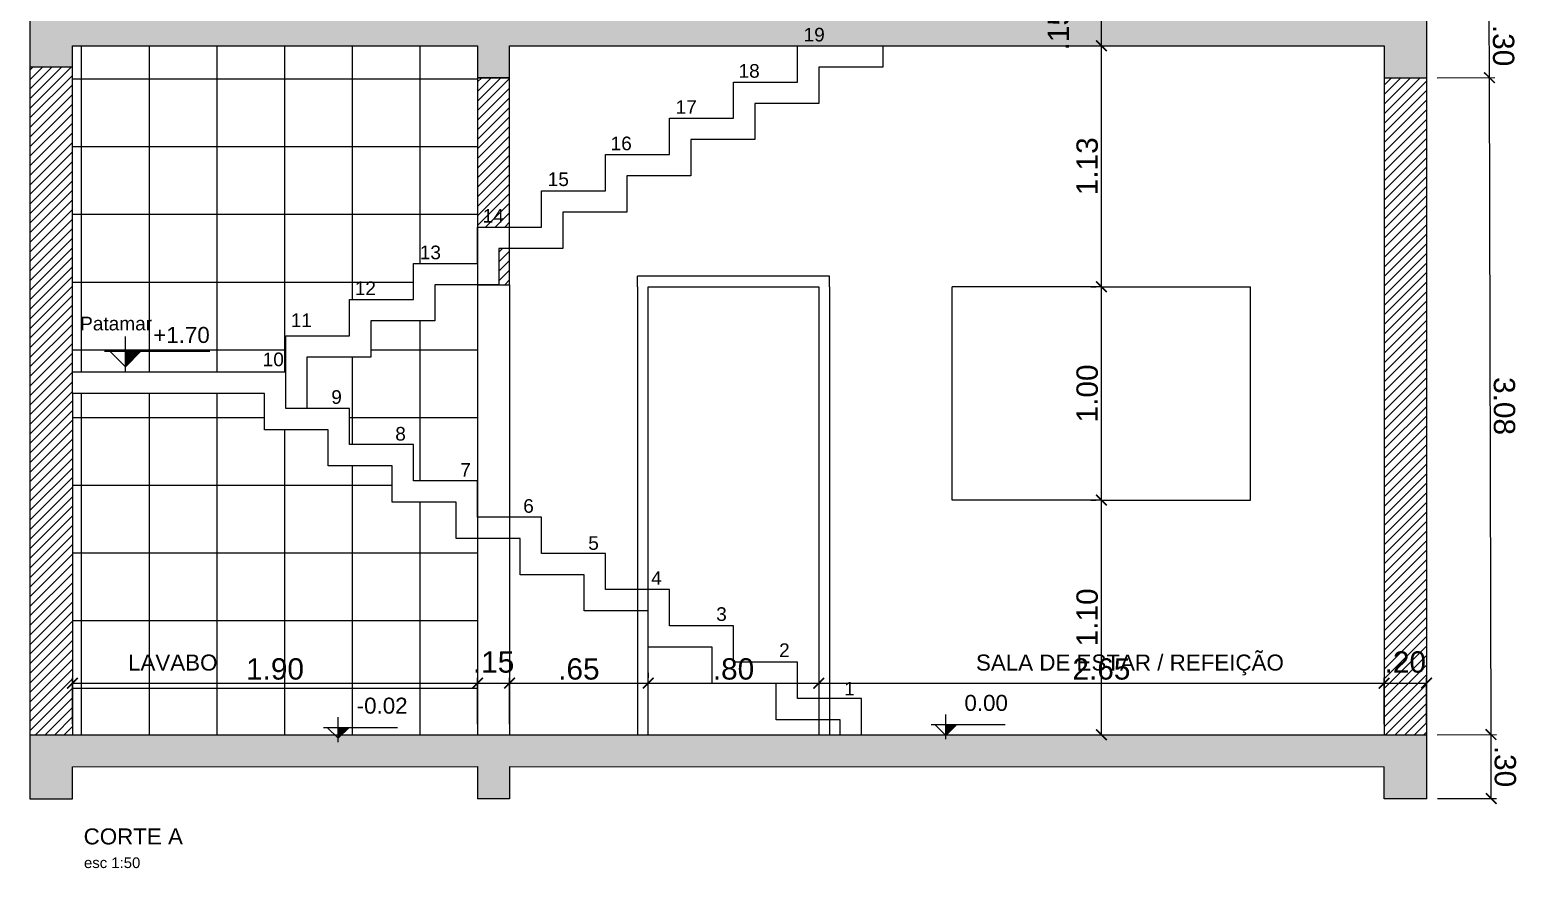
# Model space of a CAD drawing. Header units: millimetres. Extents: x 1336 to 452562, y -55875 to 2212.
# Drawn here: x 452522.06 to 452529.05, y -55875.13 to -55871.2 of the extents above; entities that cross this region are included whole.
import ezdxf

# ---------------------------------------------------------------- set-up
doc = ezdxf.new("R2010")
doc.units = ezdxf.units.MM
for name, color, linetype in [('A_0.1', 1, 'Continuous'), ('A_0.5', 5, 'Continuous'), ('B_Cotas                 11', 11, 'Continuous'), ('Z_ARQ-TEXTO3', 7, 'Continuous')]:
    doc.layers.add(name, color=color, linetype=linetype)
doc.styles.add('Annotative', font='arial.ttf')
doc.styles.add('Romans', font='aehalf.shx')
doc.dimstyles.new('1-50', dxfattribs={"dimscale": 0.5, "dimtxt": 0.2, "dimasz": 0.1, "dimexe": 0.05, "dimexo": 0.1, "dimgap": 0.03, "dimtad": 1, "dimzin": 5, "dimdsep": 46, "dimtxsty": 'Annotative', "dimblk": 'ARCHTICK', "dimcen": 0, "dimclrd": 256, "dimclre": 256, "dimclrt": 250, "dimadec": 0, "dimazin": 0, "dimtfac": 1, "dimtofl": 0, "dimtmove": 2, "dimatfit": 3, "dimldrblk": 'ARCHTICK', "dimfxl": 0.04, "dimtolj": 1, "dimtzin": 1, "dimarcsym": 0})

# ---------------------------------------------------------------- blocks, each defined once
blk = doc.blocks.new('corta de nivel corte')
at = {"layer": 'B_Cotas                 11', "ltscale": 0.5}
h = blk.add_hatch(color=256, dxfattribs=at)
h.dxf.hatch_style = 1
h.paths.add_polyline_path([(736.74, 593.69), (735.29, 593.69), (735.29, 592.23)])
at = {"layer": 'B_Cotas                 11'}
for p, q in [((733.33, 593.69), (743.2, 593.69)), ((735.29, 591.73), (735.29, 595.06))]:
    blk.add_line(p, q, dxfattribs=at)
blk.add_lwpolyline([(736.74, 593.69), (735.29, 592.23), (733.83, 593.69)], dxfattribs=at)
blk = doc.blocks.new('Escada Corte')
at = {"layer": 'A_0.1'}
for p, q in [((1361.4479, 1640.9211), (1361.5479, 1640.9211)), ((1357.7479, 1639.2911), (1357.7479, 1639.3911)), ((1358.8479, 1639.3911), (1358.8479, 1639.2211)), ((1361.3479, 1637.6911), (1361.4479, 1637.6911))]:
    blk.add_line(p, q, dxfattribs=at)
for points in [[(1358.7479, 1639.3911), (1358.7479, 1639.5611), (1359.0479, 1639.5611), (1359.0479, 1639.7311), (1359.3479, 1639.7311), (1359.3479, 1639.9011), (1359.6479, 1639.9011), (1359.6479, 1640.0711), (1359.9479, 1640.0711), (1359.9479, 1640.2411), (1360.2479, 1640.2411), (1360.2479, 1640.4111), (1360.5479, 1640.4111), (1360.5479, 1640.5811), (1360.8479, 1640.5811), (1360.8479, 1640.7511), (1361.1479, 1640.7511), (1361.1479, 1640.9211), (1361.4479, 1640.9211)], [(1361.5479, 1640.9211), (1361.5479, 1640.8211), (1361.2479, 1640.8211), (1361.2479, 1640.6511), (1360.9479, 1640.6511), (1360.9479, 1640.4811), (1360.6479, 1640.4811), (1360.6479, 1640.3111), (1360.3479, 1640.3111), (1360.3479, 1640.1411), (1360.0479, 1640.1411), (1360.0479, 1639.9711), (1359.7479, 1639.9711), (1359.7479, 1639.8011), (1359.4479, 1639.8011), (1359.4479, 1639.6311), (1359.1479, 1639.6311), (1359.1479, 1639.4611), (1358.8479, 1639.4611), (1358.8479, 1639.3911)], [(1361.4479, 1637.6911), (1361.4479, 1637.8611), (1361.1479, 1637.8611), (1361.1479, 1638.0311), (1360.8479, 1638.0311), (1360.8479, 1638.2011), (1360.5479, 1638.2011), (1360.5479, 1638.3711), (1360.2479, 1638.3711), (1360.2479, 1638.5411), (1359.9479, 1638.5411), (1359.9479, 1638.7111), (1359.6479, 1638.7111), (1359.6479, 1638.8811), (1359.3479, 1638.8811), (1359.3479, 1639.0511), (1359.0479, 1639.0511), (1359.0479, 1639.2211), (1358.7479, 1639.2211), (1358.7479, 1639.3911), (1357.7479, 1639.3911)], [(1361.3479, 1637.6911), (1361.3479, 1637.7611), (1361.0479, 1637.7611), (1361.0479, 1637.9311), (1360.7479, 1637.9311), (1360.7479, 1638.1011), (1360.4479, 1638.1011), (1360.4479, 1638.2711), (1360.1479, 1638.2711), (1360.1479, 1638.4411), (1359.8479, 1638.4411), (1359.8479, 1638.6111), (1359.5479, 1638.6111), (1359.5479, 1638.7811), (1359.2479, 1638.7811), (1359.2479, 1638.9511), (1358.9479, 1638.9511), (1358.9479, 1639.1211), (1358.6479, 1639.1211), (1358.6479, 1639.2911), (1357.7479, 1639.2911)]]:
    blk.add_lwpolyline(points, dxfattribs=at)
at = {"layer": 'B_Cotas                 11', "xscale": 0.05000000000004547, "yscale": 0.05000000000004547, "zscale": 0.05000000000004547}
blk.add_blockref('corta de nivel corte', (1321.232, 1609.8044), dxfattribs=at)
at = {"layer": 'A_0.1', "insert": (1358.3918, 1639.5268), "char_height": 0.075, "attachment_point": 9, "style": 'Romans'}
blk.add_mtext('{\\fArial|b0|i0|c0|p34;+1.70}', dxfattribs=at)
at = {"layer": 'Z_ARQ-TEXTO3', "char_height": 0.063913, "attachment_point": 1, "style": 'Romans'}
for s, insert in [('{\\fArial|b0|i0|c0|p34;20}', (1361.6596, 1641.239)), ('{\\fArial|b0|i0|c0|p34;19}', (1361.1767, 1641.0053)), ('{\\fArial|b0|i0|c0|p34;18}', (1360.8717, 1640.8354)), ('{\\fArial|b0|i0|c0|p34;17}', (1360.5767, 1640.666)), ('{\\fArial|b0|i0|c0|p34;16}', (1360.2717, 1640.4954)), ('{\\fArial|b0|i0|c0|p34;15}', (1359.9767, 1640.3275)), ('{\\fArial|b0|i0|c0|p34;14}', (1359.6717, 1640.1559)), ('{\\fArial|b0|i0|c0|p34;13}', (1359.3767, 1639.9843)), ('{\\fArial|b0|i0|c0|p34;12}', (1359.0717, 1639.8163)), ('{\\fArial|b0|i0|c0|p34;Patamar}', (1357.784, 1639.6507)), ('{\\fArial|b0|i0|c0|p34;11}', (1358.7717, 1639.6663)), ('{\\fArial|b0|i0|c0|p34;10}', (1358.6401, 1639.4828)), ('{\\fArial|b0|i0|c0|p34;9}', (1358.9618, 1639.3062)), ('{\\fArial|b0|i0|c0|p34;8}', (1359.2618, 1639.134)), ('{\\fArial|b0|i0|c0|p34;7}', (1359.5668, 1638.9648)), ('{\\fArial|b0|i0|c0|p34;6}', (1359.8618, 1638.7955)), ('{\\fArial|b0|i0|c0|p34;5}', (1360.1668, 1638.6218)), ('{\\fArial|b0|i0|c0|p34;3}', (1360.7668, 1638.2886)), ('{\\fArial|b0|i0|c0|p34;2}', (1361.0618, 1638.1193)), ('{\\fArial|b0|i0|c0|p34;1}', (1361.3668, 1637.9388))]:
    blk.add_mtext(s, dxfattribs=dict(at, insert=insert))
at = {"layer": 'Z_ARQ-TEXTO3', "insert": (1360.4618, 1638.4577), "char_height": 0.063913, "width": 0.059684, "attachment_point": 1, "style": 'Romans'}
blk.add_mtext('{\\fArial|b0|i0|c0|p34;4}', dxfattribs=at)
blk = doc.blocks.new('_ArchTick')
at = {"color": 0, "linetype": 'ByBlock', "const_width": 0.15}
blk.add_lwpolyline([(-0.5, -0.5), (0.5, 0.5)], dxfattribs=at)
blk = doc.blocks.new('*D744')
at = {"layer": 'A_0.1', "lineweight": -2, "transparency": 16777216}
for p, q in [((452522.2612, -55874.4568), (452522.2612, -55874.2401)), ((452522.2612, -55874.2651), (452524.1612, -55874.2651)), ((452524.1612, -55874.4568), (452524.1612, -55874.2401))]:
    blk.add_line(p, q, dxfattribs=at)
at = {"layer": 'Defpoints', "color": 0, "transparency": 16777216}
for p in [(452524.1612, -55874.2651), (452522.2612, -55874.5068), (452524.1612, -55874.5068)]:
    blk.add_point(p, dxfattribs=at)
at = {"layer": 'A_0.1', "lineweight": -2, "transparency": 16777216, "xscale": 0.05, "yscale": 0.05, "zscale": 0.05, "rotation": 180}
blk.add_blockref('_ArchTick', (452522.2612, -55874.2651), dxfattribs=at)
at = {"layer": 'A_0.1', "lineweight": -2, "transparency": 16777216, "xscale": 0.05, "yscale": 0.05, "zscale": 0.05}
blk.add_blockref('_ArchTick', (452524.1612, -55874.2651), dxfattribs=at)
at = {"layer": 'A_0.1', "color": 250, "transparency": 16777216, "insert": (452523.2112, -55874.1991), "char_height": 0.1, "attachment_point": 5, "style": 'Annotative'}
blk.add_mtext('\\A1;1.90', dxfattribs=at)
blk = doc.blocks.new('*D745')
at = {"layer": 'A_0.1', "lineweight": -2, "transparency": 16777216}
for p, q in [((452524.1612, -55874.4568), (452524.1612, -55874.2401)), ((452524.1612, -55874.2651), (452524.3112, -55874.2651)), ((452524.3112, -55874.4568), (452524.3112, -55874.2401))]:
    blk.add_line(p, q, dxfattribs=at)
at = {"layer": 'Defpoints', "color": 0, "transparency": 16777216}
for p in [(452524.3112, -55874.2651), (452524.1612, -55874.5068), (452524.3112, -55874.5068)]:
    blk.add_point(p, dxfattribs=at)
at = {"layer": 'A_0.1', "lineweight": -2, "transparency": 16777216, "xscale": 0.05, "yscale": 0.05, "zscale": 0.05, "rotation": 180}
blk.add_blockref('_ArchTick', (452524.1612, -55874.2651), dxfattribs=at)
at = {"layer": 'A_0.1', "lineweight": -2, "transparency": 16777216, "xscale": 0.05, "yscale": 0.05, "zscale": 0.05}
blk.add_blockref('_ArchTick', (452524.3112, -55874.2651), dxfattribs=at)
at = {"layer": 'A_0.1', "color": 250, "transparency": 16777216, "insert": (452524.2362, -55874.1666), "char_height": 0.1, "attachment_point": 5, "style": 'Annotative'}
blk.add_mtext('\\A1;.15', dxfattribs=at)
blk = doc.blocks.new('*D746')
at = {"layer": 'A_0.1', "lineweight": -2, "transparency": 16777216}
for p, q in [((452524.9612, -55874.2168), (452524.9612, -55874.2401)), ((452524.3112, -55874.4568), (452524.3112, -55874.2401)), ((452524.3112, -55874.2651), (452524.9612, -55874.2651))]:
    blk.add_line(p, q, dxfattribs=at)
at = {"layer": 'Defpoints', "color": 0, "transparency": 16777216}
for p in [(452524.9612, -55874.2651), (452524.9612, -55874.2668), (452524.3112, -55874.5068)]:
    blk.add_point(p, dxfattribs=at)
at = {"layer": 'A_0.1', "lineweight": -2, "transparency": 16777216, "xscale": 0.05, "yscale": 0.05, "zscale": 0.05, "rotation": 180}
blk.add_blockref('_ArchTick', (452524.3112, -55874.2651), dxfattribs=at)
at = {"layer": 'A_0.1', "lineweight": -2, "transparency": 16777216, "xscale": 0.05, "yscale": 0.05, "zscale": 0.05}
blk.add_blockref('_ArchTick', (452524.9612, -55874.2651), dxfattribs=at)
at = {"layer": 'A_0.1', "color": 250, "transparency": 16777216, "insert": (452524.6362, -55874.1991), "char_height": 0.1, "attachment_point": 5, "style": 'Annotative'}
blk.add_mtext('\\A1;.65', dxfattribs=at)
blk = doc.blocks.new('*D747')
at = {"layer": 'A_0.1', "lineweight": -2, "transparency": 16777216}
for p, q in [((452524.9612, -55874.2168), (452524.9612, -55874.2401)), ((452525.7612, -55874.2151), (452525.7612, -55874.2401)), ((452524.9612, -55874.2651), (452525.7612, -55874.2651))]:
    blk.add_line(p, q, dxfattribs=at)
at = {"layer": 'Defpoints', "color": 0, "transparency": 16777216}
for p in [(452524.9612, -55874.2668), (452525.7612, -55874.2651), (452525.7612, -55874.2651)]:
    blk.add_point(p, dxfattribs=at)
at = {"layer": 'A_0.1', "lineweight": -2, "transparency": 16777216, "xscale": 0.05, "yscale": 0.05, "zscale": 0.05, "rotation": 180}
blk.add_blockref('_ArchTick', (452524.9612, -55874.2651), dxfattribs=at)
at = {"layer": 'A_0.1', "lineweight": -2, "transparency": 16777216, "xscale": 0.05, "yscale": 0.05, "zscale": 0.05}
blk.add_blockref('_ArchTick', (452525.7612, -55874.2651), dxfattribs=at)
at = {"layer": 'A_0.1', "color": 250, "transparency": 16777216, "insert": (452525.3612, -55874.1991), "char_height": 0.1, "attachment_point": 5, "style": 'Annotative'}
blk.add_mtext('\\A1;.80', dxfattribs=at)
blk = doc.blocks.new('*D641')
at = {"layer": 'A_0.1', "lineweight": -2, "transparency": 16777216}
for p, q in [((452525.7612, -55874.2151), (452525.7612, -55874.2401)), ((452525.7612, -55874.2651), (452528.412, -55874.2651)), ((452528.412, -55874.4568), (452528.412, -55874.2401))]:
    blk.add_line(p, q, dxfattribs=at)
at = {"layer": 'Defpoints', "color": 0, "transparency": 16777216}
for p in [(452525.7612, -55874.2651), (452528.412, -55874.2651), (452528.412, -55874.5068)]:
    blk.add_point(p, dxfattribs=at)
at = {"layer": 'A_0.1', "lineweight": -2, "transparency": 16777216, "xscale": 0.05, "yscale": 0.05, "zscale": 0.05, "rotation": 180}
blk.add_blockref('_ArchTick', (452525.7612, -55874.2651), dxfattribs=at)
at = {"layer": 'A_0.1', "lineweight": -2, "transparency": 16777216, "xscale": 0.05, "yscale": 0.05, "zscale": 0.05}
blk.add_blockref('_ArchTick', (452528.412, -55874.2651), dxfattribs=at)
at = {"layer": 'A_0.1', "color": 250, "transparency": 16777216, "insert": (452527.0866, -55874.1991), "char_height": 0.1, "attachment_point": 5, "style": 'Annotative'}
blk.add_mtext('\\A1;2.65', dxfattribs=at)
blk = doc.blocks.new('*D642')
at = {"layer": 'A_0.1', "lineweight": -2, "transparency": 16777216}
for p, q in [((452528.412, -55874.4568), (452528.412, -55874.2401)), ((452528.412, -55874.2651), (452528.6112, -55874.2651)), ((452528.6112, -55874.4568), (452528.6112, -55874.2401))]:
    blk.add_line(p, q, dxfattribs=at)
at = {"layer": 'Defpoints', "color": 0, "transparency": 16777216}
for p in [(452528.6112, -55874.2651), (452528.412, -55874.5068), (452528.6112, -55874.5068)]:
    blk.add_point(p, dxfattribs=at)
at = {"layer": 'A_0.1', "lineweight": -2, "transparency": 16777216, "xscale": 0.05, "yscale": 0.05, "zscale": 0.05, "rotation": 180}
blk.add_blockref('_ArchTick', (452528.412, -55874.2651), dxfattribs=at)
at = {"layer": 'A_0.1', "lineweight": -2, "transparency": 16777216, "xscale": 0.05, "yscale": 0.05, "zscale": 0.05}
blk.add_blockref('_ArchTick', (452528.6112, -55874.2651), dxfattribs=at)
at = {"layer": 'A_0.1', "color": 250, "transparency": 16777216, "insert": (452528.5116, -55874.1666), "char_height": 0.1, "attachment_point": 5, "style": 'Annotative'}
blk.add_mtext('\\A1;.20', dxfattribs=at)
blk = doc.blocks.new('*D748')
at = {"layer": 'A_0.1', "lineweight": -2, "transparency": 16777216}
for p, q in [((452527.0362, -55873.4068), (452527.0612, -55873.4068)), ((452527.0862, -55874.5068), (452527.0862, -55873.4068)), ((452527.0362, -55874.5068), (452527.0612, -55874.5068))]:
    blk.add_line(p, q, dxfattribs=at)
at = {"layer": 'Defpoints', "color": 0, "transparency": 16777216}
for p in [(452527.0862, -55873.4068), (452527.0862, -55873.4068), (452527.0862, -55874.5068)]:
    blk.add_point(p, dxfattribs=at)
at = {"layer": 'A_0.1', "lineweight": -2, "transparency": 16777216, "xscale": 0.05, "yscale": 0.05, "zscale": 0.05}
for p, rotation in [((452527.0862, -55873.4068), 90), ((452527.0862, -55874.5068), 270)]:
    blk.add_blockref('_ArchTick', p, dxfattribs=dict(at, rotation=rotation))
at = {"layer": 'A_0.1', "color": 250, "transparency": 16777216, "insert": (452527.0202, -55873.9568), "char_height": 0.1, "attachment_point": 5, "rotation": 90, "style": 'Annotative'}
blk.add_mtext('\\A1;1.10', dxfattribs=at)
blk = doc.blocks.new('*D749')
at = {"layer": 'A_0.1', "lineweight": -2, "transparency": 16777216}
for p, q in [((452527.0362, -55872.4068), (452527.0612, -55872.4068)), ((452527.0862, -55873.4068), (452527.0862, -55872.4068)), ((452527.0362, -55873.4068), (452527.0612, -55873.4068))]:
    blk.add_line(p, q, dxfattribs=at)
at = {"layer": 'Defpoints', "color": 0, "transparency": 16777216}
for p in [(452527.0862, -55872.4068), (452527.0862, -55872.4068), (452527.0862, -55873.4068)]:
    blk.add_point(p, dxfattribs=at)
at = {"layer": 'A_0.1', "lineweight": -2, "transparency": 16777216, "xscale": 0.05, "yscale": 0.05, "zscale": 0.05}
for p, rotation in [((452527.0862, -55872.4068), 90), ((452527.0862, -55873.4068), 270)]:
    blk.add_blockref('_ArchTick', p, dxfattribs=dict(at, rotation=rotation))
at = {"layer": 'A_0.1', "color": 250, "transparency": 16777216, "insert": (452527.0202, -55872.9068), "char_height": 0.1, "attachment_point": 5, "rotation": 90, "style": 'Annotative'}
blk.add_mtext('\\A1;1.00', dxfattribs=at)
blk = doc.blocks.new('*D750')
at = {"layer": 'A_0.1', "lineweight": -2, "transparency": 16777216}
for p, q in [((452527.0362, -55871.2768), (452527.0612, -55871.2768)), ((452527.0862, -55872.4068), (452527.0862, -55871.2768)), ((452527.0362, -55872.4068), (452527.0612, -55872.4068))]:
    blk.add_line(p, q, dxfattribs=at)
at = {"layer": 'Defpoints', "color": 0, "transparency": 16777216}
for p in [(452527.0862, -55871.2768), (452527.0862, -55871.2768), (452527.0862, -55872.4068)]:
    blk.add_point(p, dxfattribs=at)
at = {"layer": 'A_0.1', "lineweight": -2, "transparency": 16777216, "xscale": 0.05, "yscale": 0.05, "zscale": 0.05}
for p, rotation in [((452527.0862, -55871.2768), 90), ((452527.0862, -55872.4068), 270)]:
    blk.add_blockref('_ArchTick', p, dxfattribs=dict(at, rotation=rotation))
at = {"layer": 'A_0.1', "color": 250, "transparency": 16777216, "insert": (452527.0202, -55871.8418), "char_height": 0.1, "attachment_point": 5, "rotation": 90, "style": 'Annotative'}
blk.add_mtext('\\A1;1.13', dxfattribs=at)
blk = doc.blocks.new('*D751')
at = {"layer": 'A_0.1', "lineweight": -2, "transparency": 16777216}
for p, q in [((452528.6612, -55874.5067), (452528.9385, -55874.506)), ((452528.9142, -55874.8061), (452528.9135, -55874.5061)), ((452528.662, -55874.8067), (452528.9392, -55874.806))]:
    blk.add_line(p, q, dxfattribs=at)
at = {"layer": 'Defpoints', "color": 0, "transparency": 16777216}
for p in [(452528.6112, -55874.5068), (452528.9135, -55874.5061), (452528.612, -55874.8068)]:
    blk.add_point(p, dxfattribs=at)
at = {"layer": 'A_0.1', "lineweight": -2, "transparency": 16777216, "xscale": 0.05, "yscale": 0.05, "zscale": 0.05}
for p, rotation in [((452528.9135, -55874.5061), 90.13592155898084), ((452528.9142, -55874.8061), 270.1359215589808)]:
    blk.add_blockref('_ArchTick', p, dxfattribs=dict(at, rotation=rotation))
at = {"layer": 'A_0.1', "color": 250, "transparency": 16777216, "insert": (452528.9799, -55874.6559), "char_height": 0.1, "attachment_point": 5, "rotation": 270.13592, "style": 'Annotative'}
blk.add_mtext('\\A1;.30', dxfattribs=at)
blk = doc.blocks.new('*D752')
at = {"layer": 'A_0.1', "lineweight": -2, "transparency": 16777216}
for p, q in [((452528.6614, -55871.4267), (452528.9312, -55871.426)), ((452528.9135, -55874.5061), (452528.9062, -55871.4261)), ((452528.6612, -55874.5067), (452528.9385, -55874.506))]:
    blk.add_line(p, q, dxfattribs=at)
at = {"layer": 'Defpoints', "color": 0, "transparency": 16777216}
for p in [(452528.6114, -55871.4268), (452528.9062, -55871.4261), (452528.6112, -55874.5068)]:
    blk.add_point(p, dxfattribs=at)
at = {"layer": 'A_0.1', "lineweight": -2, "transparency": 16777216, "xscale": 0.05, "yscale": 0.05, "zscale": 0.05}
for p, rotation in [((452528.9062, -55871.4261), 90.13592155564676), ((452528.9135, -55874.5061), 270.1359215556468)]:
    blk.add_blockref('_ArchTick', p, dxfattribs=dict(at, rotation=rotation))
at = {"layer": 'A_0.1', "color": 250, "transparency": 16777216, "insert": (452528.9759, -55872.9659), "char_height": 0.1, "attachment_point": 5, "rotation": 270.13592, "style": 'Annotative'}
blk.add_mtext('\\A1;3.08', dxfattribs=at)
blk = doc.blocks.new('*D753')
at = {"layer": 'A_0.1', "lineweight": -2, "transparency": 16777216}
for p, q in [((452528.6614, -55871.1267), (452528.9305, -55871.126)), ((452528.9062, -55871.4261), (452528.9055, -55871.1261)), ((452528.6614, -55871.4267), (452528.9312, -55871.426))]:
    blk.add_line(p, q, dxfattribs=at)
at = {"layer": 'Defpoints', "color": 0, "transparency": 16777216}
for p in [(452528.6114, -55871.1268), (452528.9055, -55871.1261), (452528.6114, -55871.4268)]:
    blk.add_point(p, dxfattribs=at)
at = {"layer": 'A_0.1', "lineweight": -2, "transparency": 16777216, "xscale": 0.05, "yscale": 0.05, "zscale": 0.05}
for p, rotation in [((452528.9055, -55871.1261), 90.13592155564676), ((452528.9062, -55871.4261), 270.1359215556468)]:
    blk.add_blockref('_ArchTick', p, dxfattribs=dict(at, rotation=rotation))
at = {"layer": 'A_0.1', "color": 250, "transparency": 16777216, "insert": (452528.9719, -55871.2759), "char_height": 0.1, "attachment_point": 5, "rotation": 270.13592, "style": 'Annotative'}
blk.add_mtext('\\A1;.30', dxfattribs=at)
blk = doc.blocks.new('*D643')
at = {"layer": 'A_0.1', "lineweight": -2, "transparency": 16777216}
for p, q in [((452527.0362, -55871.1268), (452527.0612, -55871.1268)), ((452527.0862, -55871.2768), (452527.0862, -55871.1268)), ((452527.0362, -55871.2768), (452527.0612, -55871.2768))]:
    blk.add_line(p, q, dxfattribs=at)
at = {"layer": 'Defpoints', "color": 0, "transparency": 16777216}
for p in [(452527.0862, -55871.1268), (452527.0862, -55871.1268), (452527.0862, -55871.2768)]:
    blk.add_point(p, dxfattribs=at)
at = {"layer": 'A_0.1', "lineweight": -2, "transparency": 16777216, "xscale": 0.05, "yscale": 0.05, "zscale": 0.05}
for p, rotation in [((452527.0862, -55871.1268), 90), ((452527.0862, -55871.2768), 270)]:
    blk.add_blockref('_ArchTick', p, dxfattribs=dict(at, rotation=rotation))
at = {"layer": 'A_0.1', "color": 250, "transparency": 16777216, "insert": (452526.8856, -55871.2018), "char_height": 0.1, "attachment_point": 5, "rotation": 90, "style": 'Annotative'}
blk.add_mtext('\\A1;.15', dxfattribs=at)

msp = doc.modelspace()

# ---------------------------------------------------------------- hatches: boundary and pattern name
at = {"layer": 'A_0.1'}
h = msp.add_hatch(dxfattribs=at)
h.set_pattern_fill('AR-SAND', color=0, scale=0.002)
h.set_pattern_definition([(37.5, (451170.70667, -57511.954605), (-0.0032000626, 0.0978826475), [0, -0.077216, 0, -0.08636, 0, -0.08255]), (7.5, (451170.70667, -57511.9546), (0.089904657, 0.14336502), [0, -0.041656, 0, -0.069596, 0, -0.02667]), (327.5, (451170.64419, -57511.954605), (0.158198474, 0.000287437), [0, -0.0254, 0, -0.09144, 0, -0.11938]), (317.5, (451170.64419, -57511.9546), (0.1527112905, 0.044585865), [0, -0.0127, 0, -0.059944, 0, -0.06858])])
h.paths.add_polyline_path([(452528.612, -55867.7468), (452522.0616, -55867.7468), (452522.0616, -55868.0468), (452522.2612, -55868.0468), (452522.2612, -55867.8968), (452528.412, -55867.8968), (452528.412, -55868.0468), (452528.612, -55868.0468)])
h.paths.add_polyline_path([(452528.612, -55871.1268), (452528.412, -55871.1268), (452522.0614, -55871.1268), (452522.0614, -55871.3768), (452522.2612, -55871.3768), (452522.2612, -55871.2768), (452524.1612, -55871.2768), (452524.1612, -55871.4268), (452524.3112, -55871.4268), (452524.3112, -55871.2768), (452525.6612, -55871.2768), (452525.9612, -55871.2768), (452526.0612, -55871.2768), (452528.412, -55871.2768), (452528.412, -55871.4268), (452528.612, -55871.4268)])
h.paths.add_polyline_path([(452528.612, -55874.5068), (452522.0612, -55874.5068), (452522.0612, -55874.8068), (452522.2612, -55874.8068), (452522.2612, -55874.6568), (452524.1612, -55874.6556), (452524.1612, -55874.8068), (452524.3112, -55874.8068), (452524.3112, -55874.6556), (452528.412, -55874.6574), (452528.412, -55874.8074), (452528.612, -55874.8068)])
h = msp.add_hatch(dxfattribs=at)
h.set_pattern_fill('ANSI31', color=0, scale=0.01)
h.set_pattern_definition([(45, (451170.70667, -57511.954605), (-0.0224506403, 0.0224506403), [])])
h.paths.add_polyline_path([(452522.2612, -55868.0468), (452522.0616, -55868.0468), (452522.0614, -55871.1268), (452522.2612, -55871.1268)])
h.paths.add_polyline_path([(452522.2612, -55871.3768), (452522.0614, -55871.3768), (452522.0612, -55874.5068), (452522.2612, -55874.5068), (452522.2612, -55872.9068), (452522.2612, -55872.8068)])
h.paths.add_polyline_path([(452528.612, -55871.4268), (452528.412, -55871.4268), (452528.412, -55874.5068), (452528.612, -55874.5068)])
h.paths.add_polyline_path([(452528.612, -55868.0468), (452528.412, -55868.0468), (452528.412, -55871.1268), (452528.612, -55871.1268)])
h.paths.add_polyline_path([(452524.3112, -55872.2268), (452524.2612, -55872.2268), (452524.2612, -55872.3968), (452524.3112, -55872.3968)])
h.paths.add_polyline_path([(452524.3112, -55871.4268), (452524.1612, -55871.4268), (452524.1612, -55872.1268), (452524.3112, -55872.1268)])
h = msp.add_hatch(dxfattribs=at)
h.set_pattern_fill('NET', color=0, scale=0.1)
h.set_pattern_definition([(0, (451170.70667, -57511.9546), (0, 0.3175), []), (90, (451170.70667, -57511.9546), (-0.3175, 2e-17), [])])
h.paths.add_polyline_path([(452524.1612, -55871.2768), (452522.2612, -55871.2768), (452522.2612, -55872.8068), (452522.5097, -55872.8068), (452522.5097, -55872.7818), (452522.437, -55872.7091), (452522.5824, -55872.7091), (452522.5097, -55872.7818), (452522.5097, -55872.8068), (452523.2612, -55872.8068), (452523.2612, -55872.6368), (452523.5612, -55872.6368), (452523.5612, -55872.4668), (452523.8612, -55872.4668), (452523.8612, -55872.2968), (452524.1612, -55872.2968), (452524.1612, -55872.1268)])
h.paths.add_polyline_path([(452524.1612, -55872.3968), (452523.9612, -55872.3968), (452523.9612, -55872.5668), (452523.6612, -55872.5668), (452523.6612, -55872.7368), (452523.3612, -55872.7368), (452523.3612, -55872.8068), (452523.3612, -55872.9768), (452523.5612, -55872.9768), (452523.5612, -55873.1468), (452523.8612, -55873.1468), (452523.8612, -55873.3168), (452524.1612, -55873.3168)])
h.paths.add_polyline_path([(452524.0612, -55873.4168), (452523.7612, -55873.4168), (452523.7612, -55873.2468), (452523.4612, -55873.2468), (452523.4612, -55873.0768), (452523.1612, -55873.0768), (452523.1612, -55872.9068), (452522.2612, -55872.9068), (452522.2612, -55874.5068), (452524.1612, -55874.5068), (452524.1612, -55873.5868), (452524.0612, -55873.5868)])
at = {"layer": 'B_Cotas                 11', "ltscale": 0.5}
h = msp.add_hatch(color=256, dxfattribs=at)
h.dxf.hatch_style = 1
h.paths.add_polyline_path([(452523.5582, -55874.4725), (452523.5072, -55874.4725), (452523.5072, -55874.5236)])
h = msp.add_hatch(color=256, dxfattribs=at)
h.dxf.hatch_style = 1
h.paths.add_polyline_path([(452526.4082, -55874.4595), (452526.3571, -55874.4595), (452526.3571, -55874.5106)])

# ---------------------------------------------------------------- linework, layer by layer
at = {"layer": 'A_0.1', "color": 5}
for p, q in [((452522.0616, -55867.7468), (452522.0612, -55874.5068)), ((452528.612, -55874.8068), (452528.612, -55867.7468)), ((452522.2612, -55872.8068), (452522.2612, -55871.2768)), ((452522.2612, -55871.2768), (452524.1612, -55871.2768)), ((452524.1612, -55871.2768), (452524.1612, -55871.4268)), ((452524.3112, -55871.2768), (452525.6612, -55871.2768)), ((452524.3112, -55871.4268), (452524.3112, -55871.2768)), ((452526.0612, -55871.2768), (452528.412, -55871.2768)), ((452528.412, -55871.2768), (452528.412, -55871.4268)), ((452522.2612, -55871.3768), (452522.0614, -55871.3768)), ((452524.1612, -55871.4268), (452524.3112, -55871.4268)), ((452524.3112, -55871.4268), (452524.1612, -55871.4268)), ((452524.1612, -55871.4268), (452524.1612, -55872.3968)), ((452524.3112, -55872.3968), (452524.3112, -55871.4268)), ((452528.412, -55871.4268), (452528.6114, -55871.4268)), ((452528.412, -55871.4268), (452528.412, -55874.5068)), ((452524.1612, -55872.3968), (452524.3112, -55872.3968)), ((452522.2612, -55872.9068), (452522.2612, -55874.5068)), ((452522.0612, -55874.5068), (452522.0612, -55874.8068)), ((452522.0612, -55874.5068), (452528.6112, -55874.5068)), ((452522.2612, -55874.6568), (452524.1612, -55874.6556)), ((452522.2612, -55874.8068), (452522.2612, -55874.6568)), ((452524.1612, -55874.6556), (452524.1612, -55874.8068)), ((452524.3112, -55874.6556), (452528.412, -55874.6574)), ((452524.3112, -55874.6556), (452524.3112, -55874.8068)), ((452528.412, -55874.8074), (452528.412, -55874.6574)), ((452522.0612, -55874.8068), (452522.2612, -55874.8068)), ((452524.3112, -55874.8068), (452524.1612, -55874.8068)), ((452528.612, -55874.8068), (452528.412, -55874.8074))]:
    msp.add_line(p, q, dxfattribs=at)
at = {"layer": 'A_0.1'}
for p, q in [((452527.0862, -55871.2768), (452527.0862, -55871.2768)), ((452527.0862, -55874.5068), (452527.0862, -55873.4068)), ((452525.7612, -55874.5068), (452527.0862, -55874.5068)), ((452522.2612, -55874.6568), (452522.2612, -55874.6568))]:
    msp.add_line(p, q, dxfattribs=at)
at = {"layer": 'A_0.1', "color": 3}
for p, q in [((452524.1612, -55872.3968), (452524.1612, -55874.5068)), ((452524.1612, -55872.3968), (452524.3112, -55872.3968)), ((452524.3112, -55872.3968), (452524.3112, -55874.5068))]:
    msp.add_line(p, q, dxfattribs=at)
at = {"layer": 'A_0.1', "color": 2}
for p, q in [((452524.9112, -55872.4068), (452524.9112, -55872.3568)), ((452525.8112, -55872.3568), (452524.9112, -55872.3568)), ((452525.8112, -55872.4068), (452525.8112, -55872.3568)), ((452524.9112, -55872.4068), (452524.9112, -55874.5068)), ((452524.9612, -55874.5068), (452524.9612, -55872.4068)), ((452524.9612, -55872.4068), (452525.7612, -55872.4068)), ((452525.7612, -55872.4068), (452525.7612, -55874.5068)), ((452525.8112, -55872.4068), (452525.8112, -55874.5068)), ((452527.0862, -55872.4068), (452526.3862, -55872.4068)), ((452526.3862, -55873.4068), (452526.3862, -55872.4068)), ((452527.0862, -55872.4068), (452527.7862, -55872.4068)), ((452527.7862, -55873.4068), (452527.7862, -55872.4068)), ((452527.0862, -55873.4068), (452526.3862, -55873.4068)), ((452527.0862, -55873.4068), (452527.7862, -55873.4068))]:
    msp.add_line(p, q, dxfattribs=at)
at = {"layer": 'B_Cotas                 11'}
for p, q in [((452523.5072, -55874.5411), (452523.5072, -55874.4243)), ((452526.3571, -55874.5282), (452526.3571, -55874.4114)), ((452523.4385, -55874.4725), (452523.785, -55874.4725)), ((452526.2885, -55874.4595), (452526.6349, -55874.4595))]:
    msp.add_line(p, q, dxfattribs=at)
for points in [[(452523.5582, -55874.4725), (452523.5072, -55874.5236), (452523.4561, -55874.4725)], [(452526.4082, -55874.4595), (452526.3571, -55874.5106), (452526.3061, -55874.4595)]]:
    msp.add_lwpolyline(points, dxfattribs=at)

# ---------------------------------------------------------------- block references
at = {"layer": 'A_0.5'}
msp.add_blockref('Escada Corte', (451164.5133, -57512.1979), dxfattribs=at)

# ---------------------------------------------------------------- texts
at = {"layer": 'B_Cotas                 11', "char_height": 0.075, "attachment_point": 1, "style": 'Romans'}
for s, insert in [('{\\fArial|b0|i0|c0|p34;-0.02}', (452523.5942, -55874.3331)), ('{\\fArial|b0|i0|c0|p34;0.00}', (452526.4441, -55874.3202))]:
    msp.add_mtext(s, dxfattribs=dict(at, insert=insert))
at = {"layer": 'Z_ARQ-TEXTO3', "attachment_point": 1, "style": 'Romans'}
for s, insert, char_height in [('{\\fArial|b0|i0|c0|p34;LAVABO}', (452522.522, -55874.1311), 0.075), ('{\\fArial|b0|i0|c0|p34;SALA DE ESTAR / REFEIÇÃO}', (452526.4983, -55874.131), 0.075), ('{\\fArial|b0|i0|c0|p34;CORTE A}', (452522.3137, -55874.9463), 0.075), ('{\\fArial|b0|i0|c0|p34;esc 1:50}', (452522.3155, -55875.0821), 0.05)]:
    msp.add_mtext(s, dxfattribs=dict(at, insert=insert, char_height=char_height))

# ---------------------------------------------------------------- dimensions: what is measured, and where the dimension line sits
at = {"layer": 'A_0.1'}
for base, p1, p2, angle, picture, middle in [((452527.0862, -55871.1268), (452527.0862, -55871.2768), (452527.0862, -55871.1268), 90, '*D643', (452526.8856, -55871.2018)), ((452528.9055, -55871.1261), (452528.6114, -55871.4268), (452528.6114, -55871.1268), 270.13592, '*D753', (452528.9719, -55871.2759)), ((452527.0862, -55871.2768), (452527.0862, -55872.4068), (452527.0862, -55871.2768), 90, '*D750', (452527.0202, -55871.8418)), ((452528.9062, -55871.4261), (452528.6112, -55874.5068), (452528.6114, -55871.4268), 270.13592, '*D752', (452528.9759, -55872.9659)), ((452527.0862, -55872.4068), (452527.0862, -55873.4068), (452527.0862, -55872.4068), 90, '*D749', (452527.0202, -55872.9068)), ((452527.0862, -55873.4068), (452527.0862, -55874.5068), (452527.0862, -55873.4068), 90, '*D748', (452527.0202, -55873.9568))]:
    dim = msp.add_linear_dim(base=base, p1=p1, p2=p2, angle=angle, dimstyle='1-50', dxfattribs=at)
    dim.commit()
    dim.dimension.update_dxf_attribs({"geometry": picture, "text_midpoint": middle})
for base, p1, p2, picture, middle in [((452524.1612, -55874.2651), (452522.2612, -55874.5068), (452524.1612, -55874.5068), '*D744', (452523.2112, -55874.1991)), ((452524.3112, -55874.2651), (452524.1612, -55874.5068), (452524.3112, -55874.5068), '*D745', (452524.2362, -55874.1666)), ((452524.9612, -55874.2651), (452524.3112, -55874.5068), (452524.9612, -55874.2668), '*D746', (452524.6362, -55874.1991)), ((452525.7612, -55874.2651), (452524.9612, -55874.2668), (452525.7612, -55874.2651), '*D747', (452525.3612, -55874.1991)), ((452528.412, -55874.2651), (452525.7612, -55874.2651), (452528.412, -55874.5068), '*D641', (452527.0866, -55874.1991)), ((452528.6112, -55874.2651), (452528.412, -55874.5068), (452528.6112, -55874.5068), '*D642', (452528.5116, -55874.1666))]:
    dim = msp.add_linear_dim(base=base, p1=p1, p2=p2, dimstyle='1-50', dxfattribs=at)
    dim.commit()
    dim.dimension.update_dxf_attribs({"geometry": picture, "text_midpoint": middle})
dim = msp.add_aligned_dim(p1=(452528.612, -55874.8068), p2=(452528.6112, -55874.5068), distance=-0.3022, dimstyle='1-50', dxfattribs=at)
dim.commit()
dim.dimension.update_dxf_attribs({"geometry": '*D751', "text_midpoint": (452528.9799, -55874.6559)})

doc.saveas('drawing.dxf')
